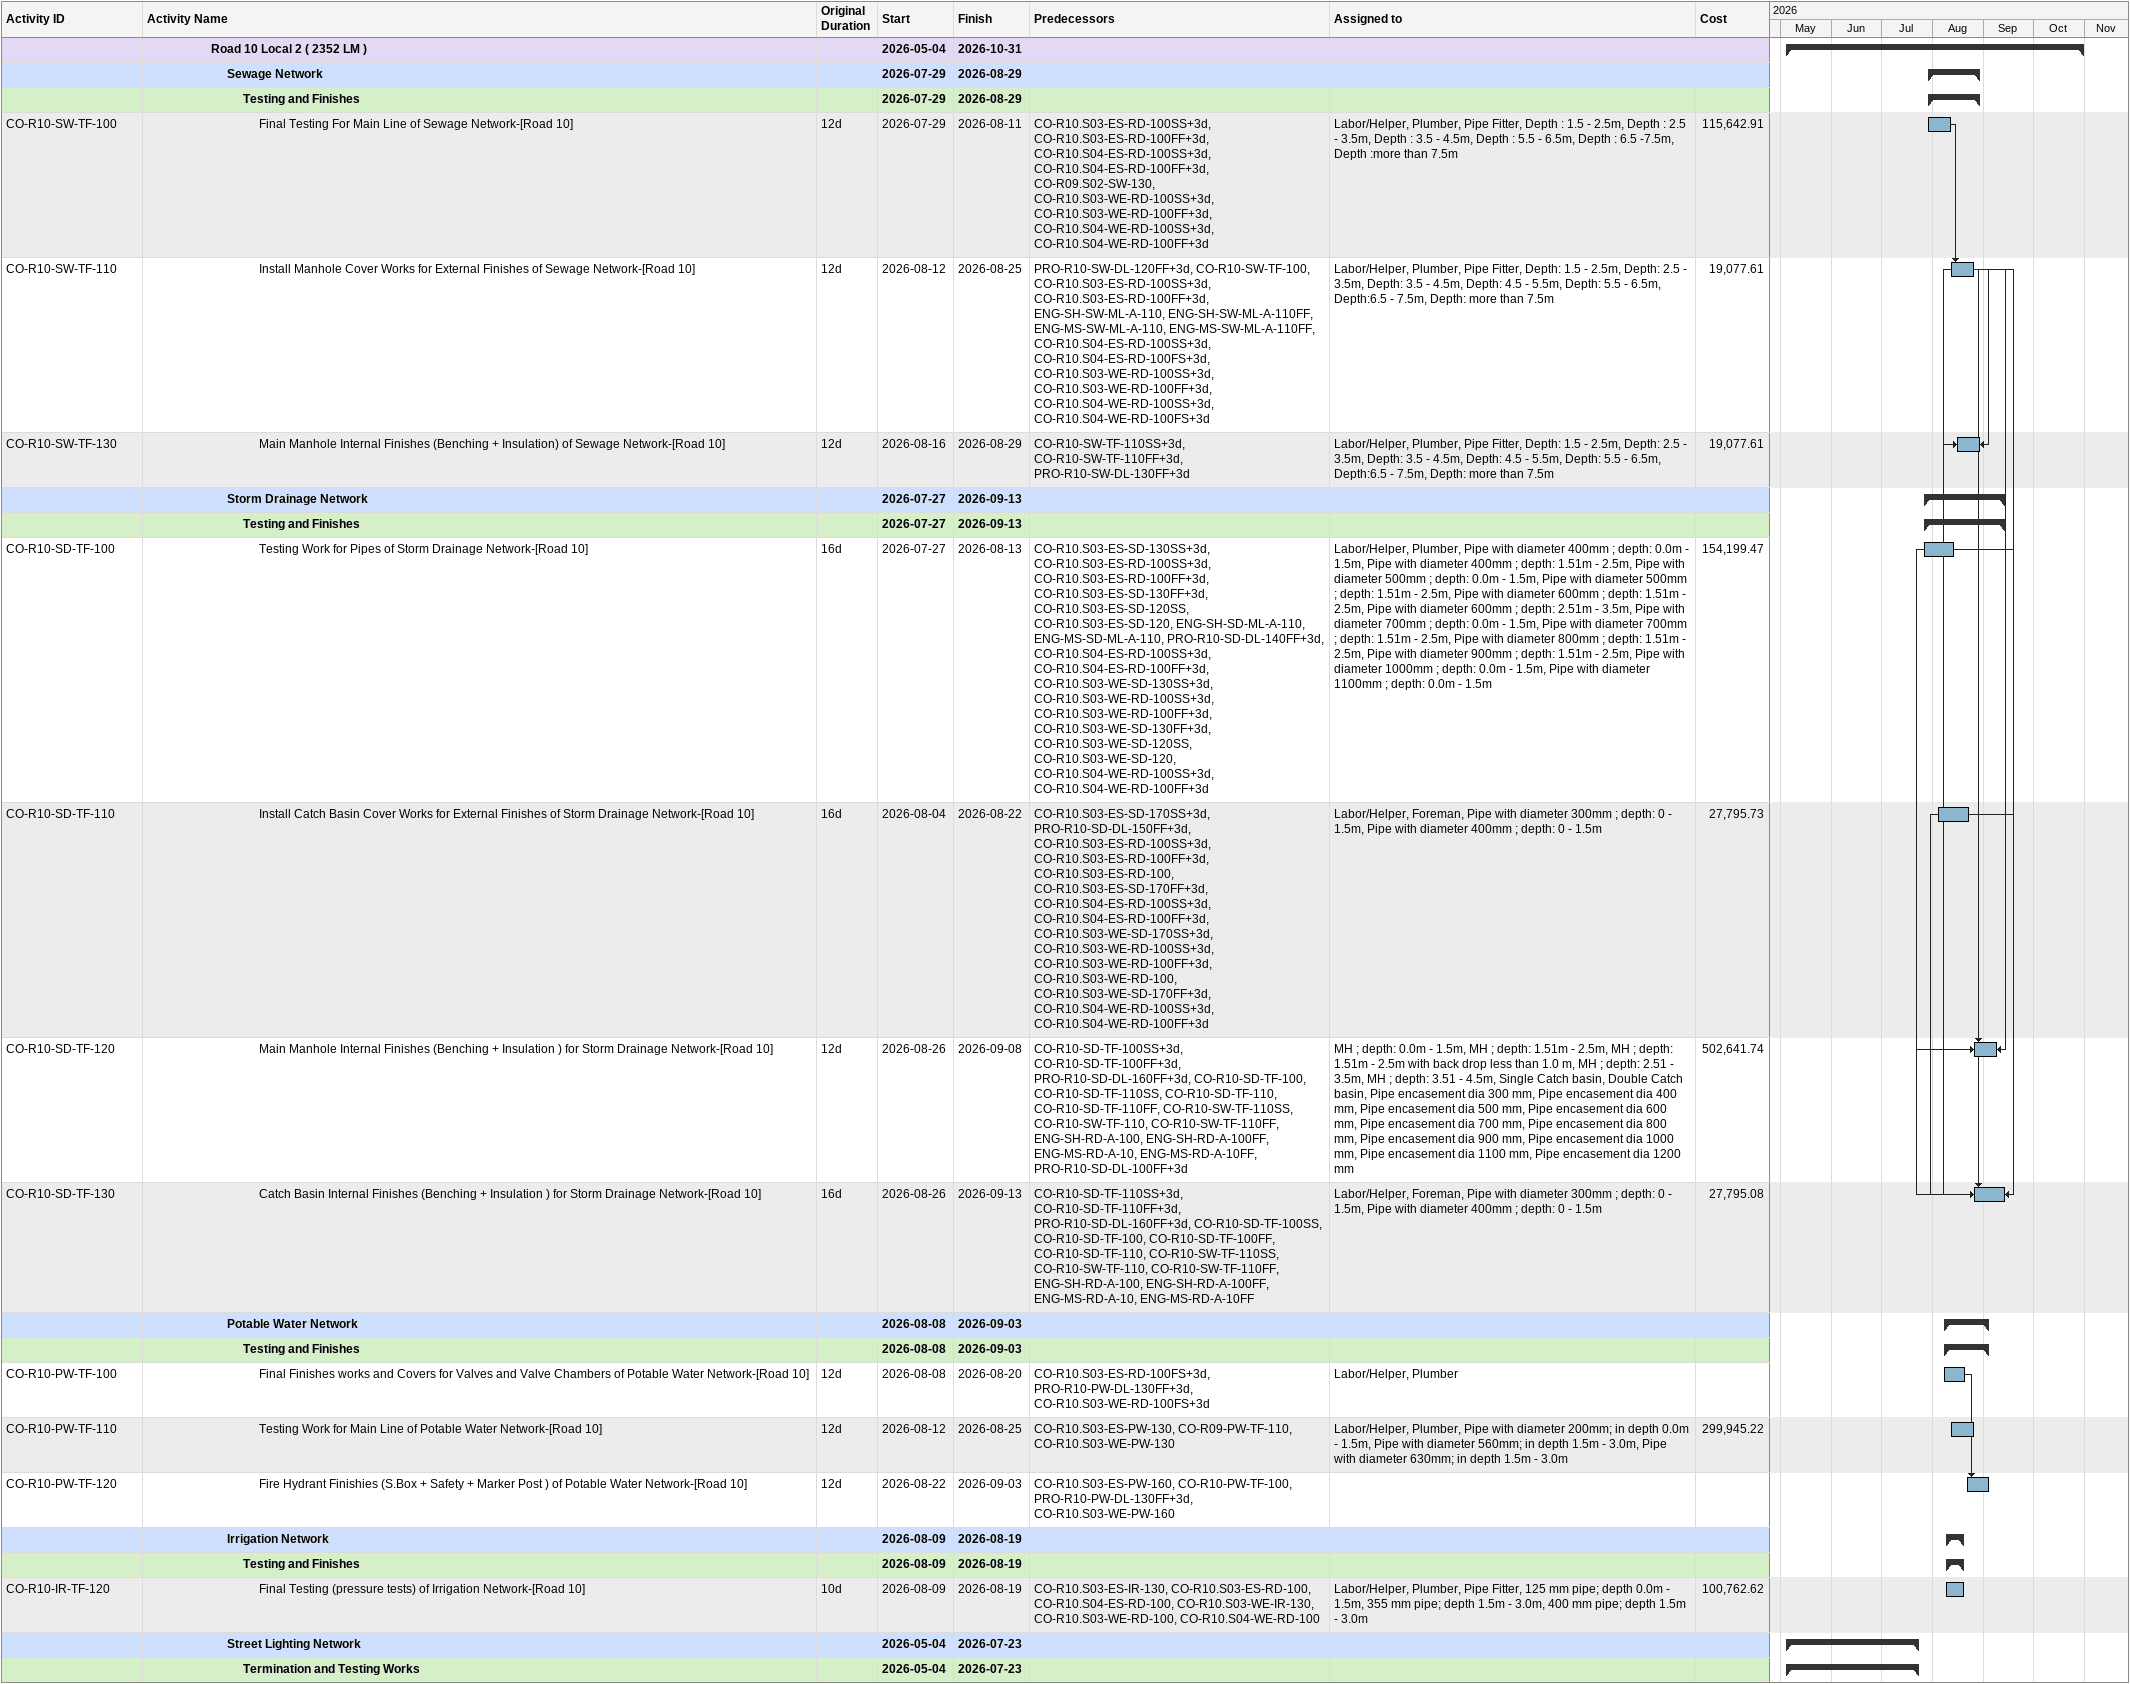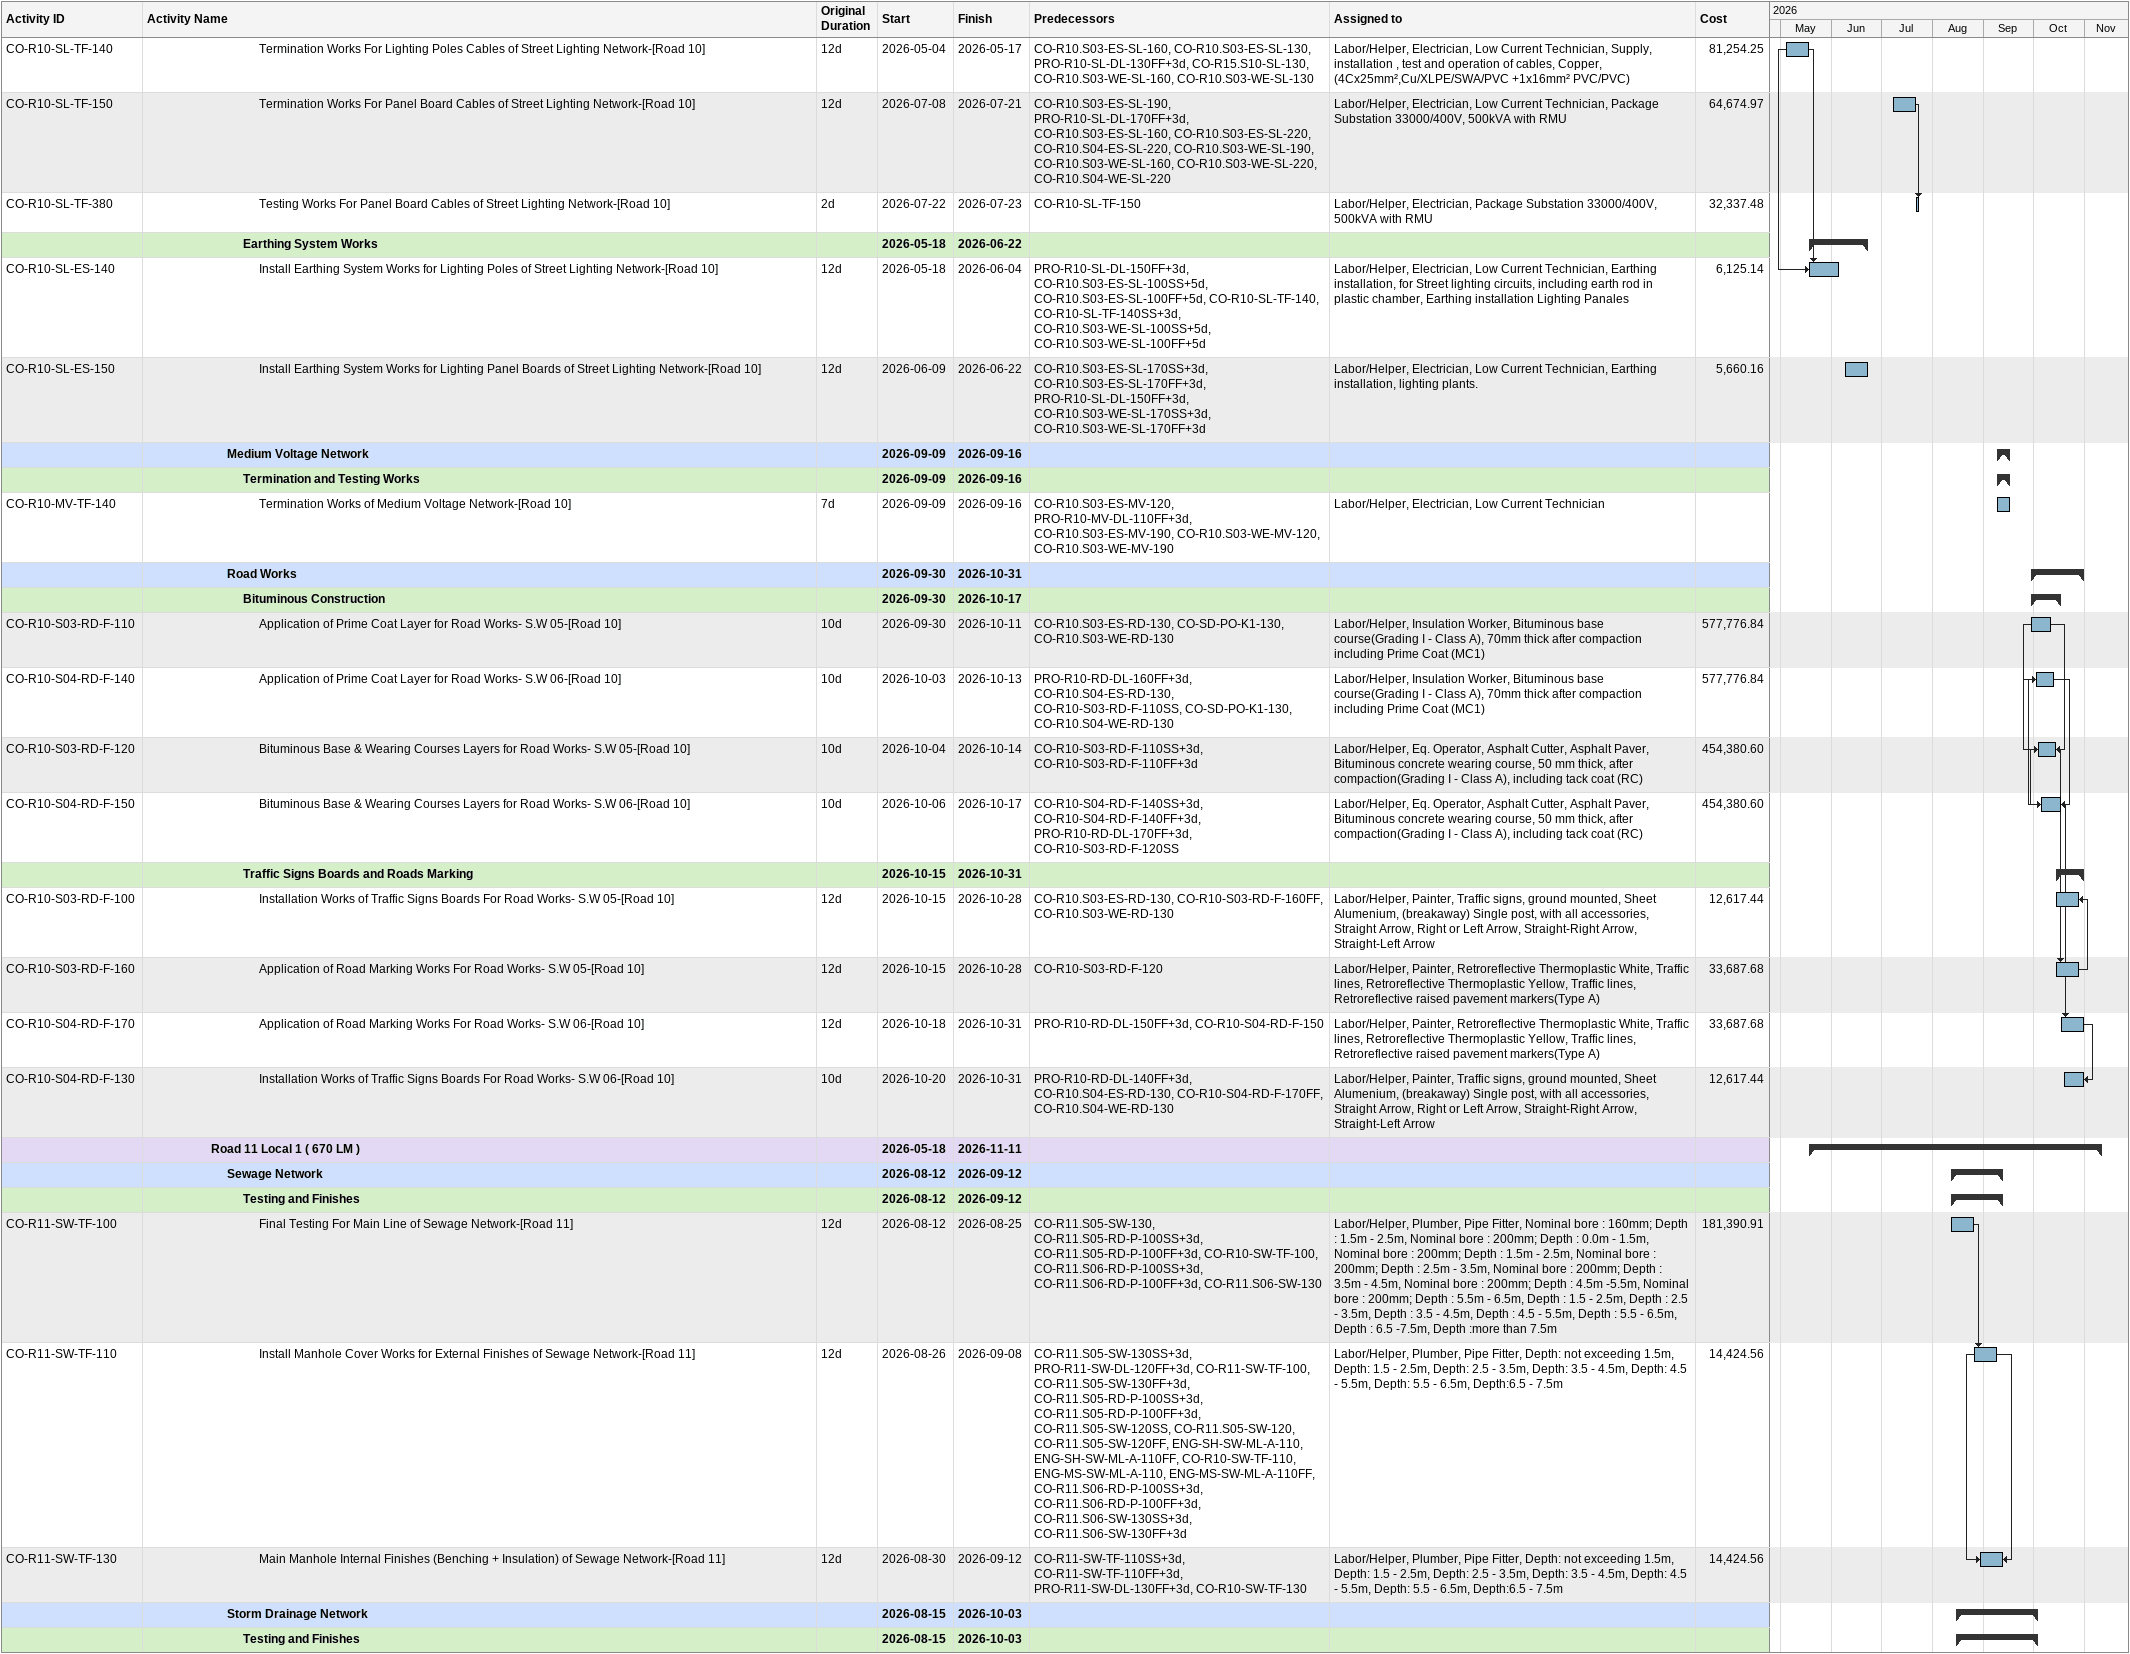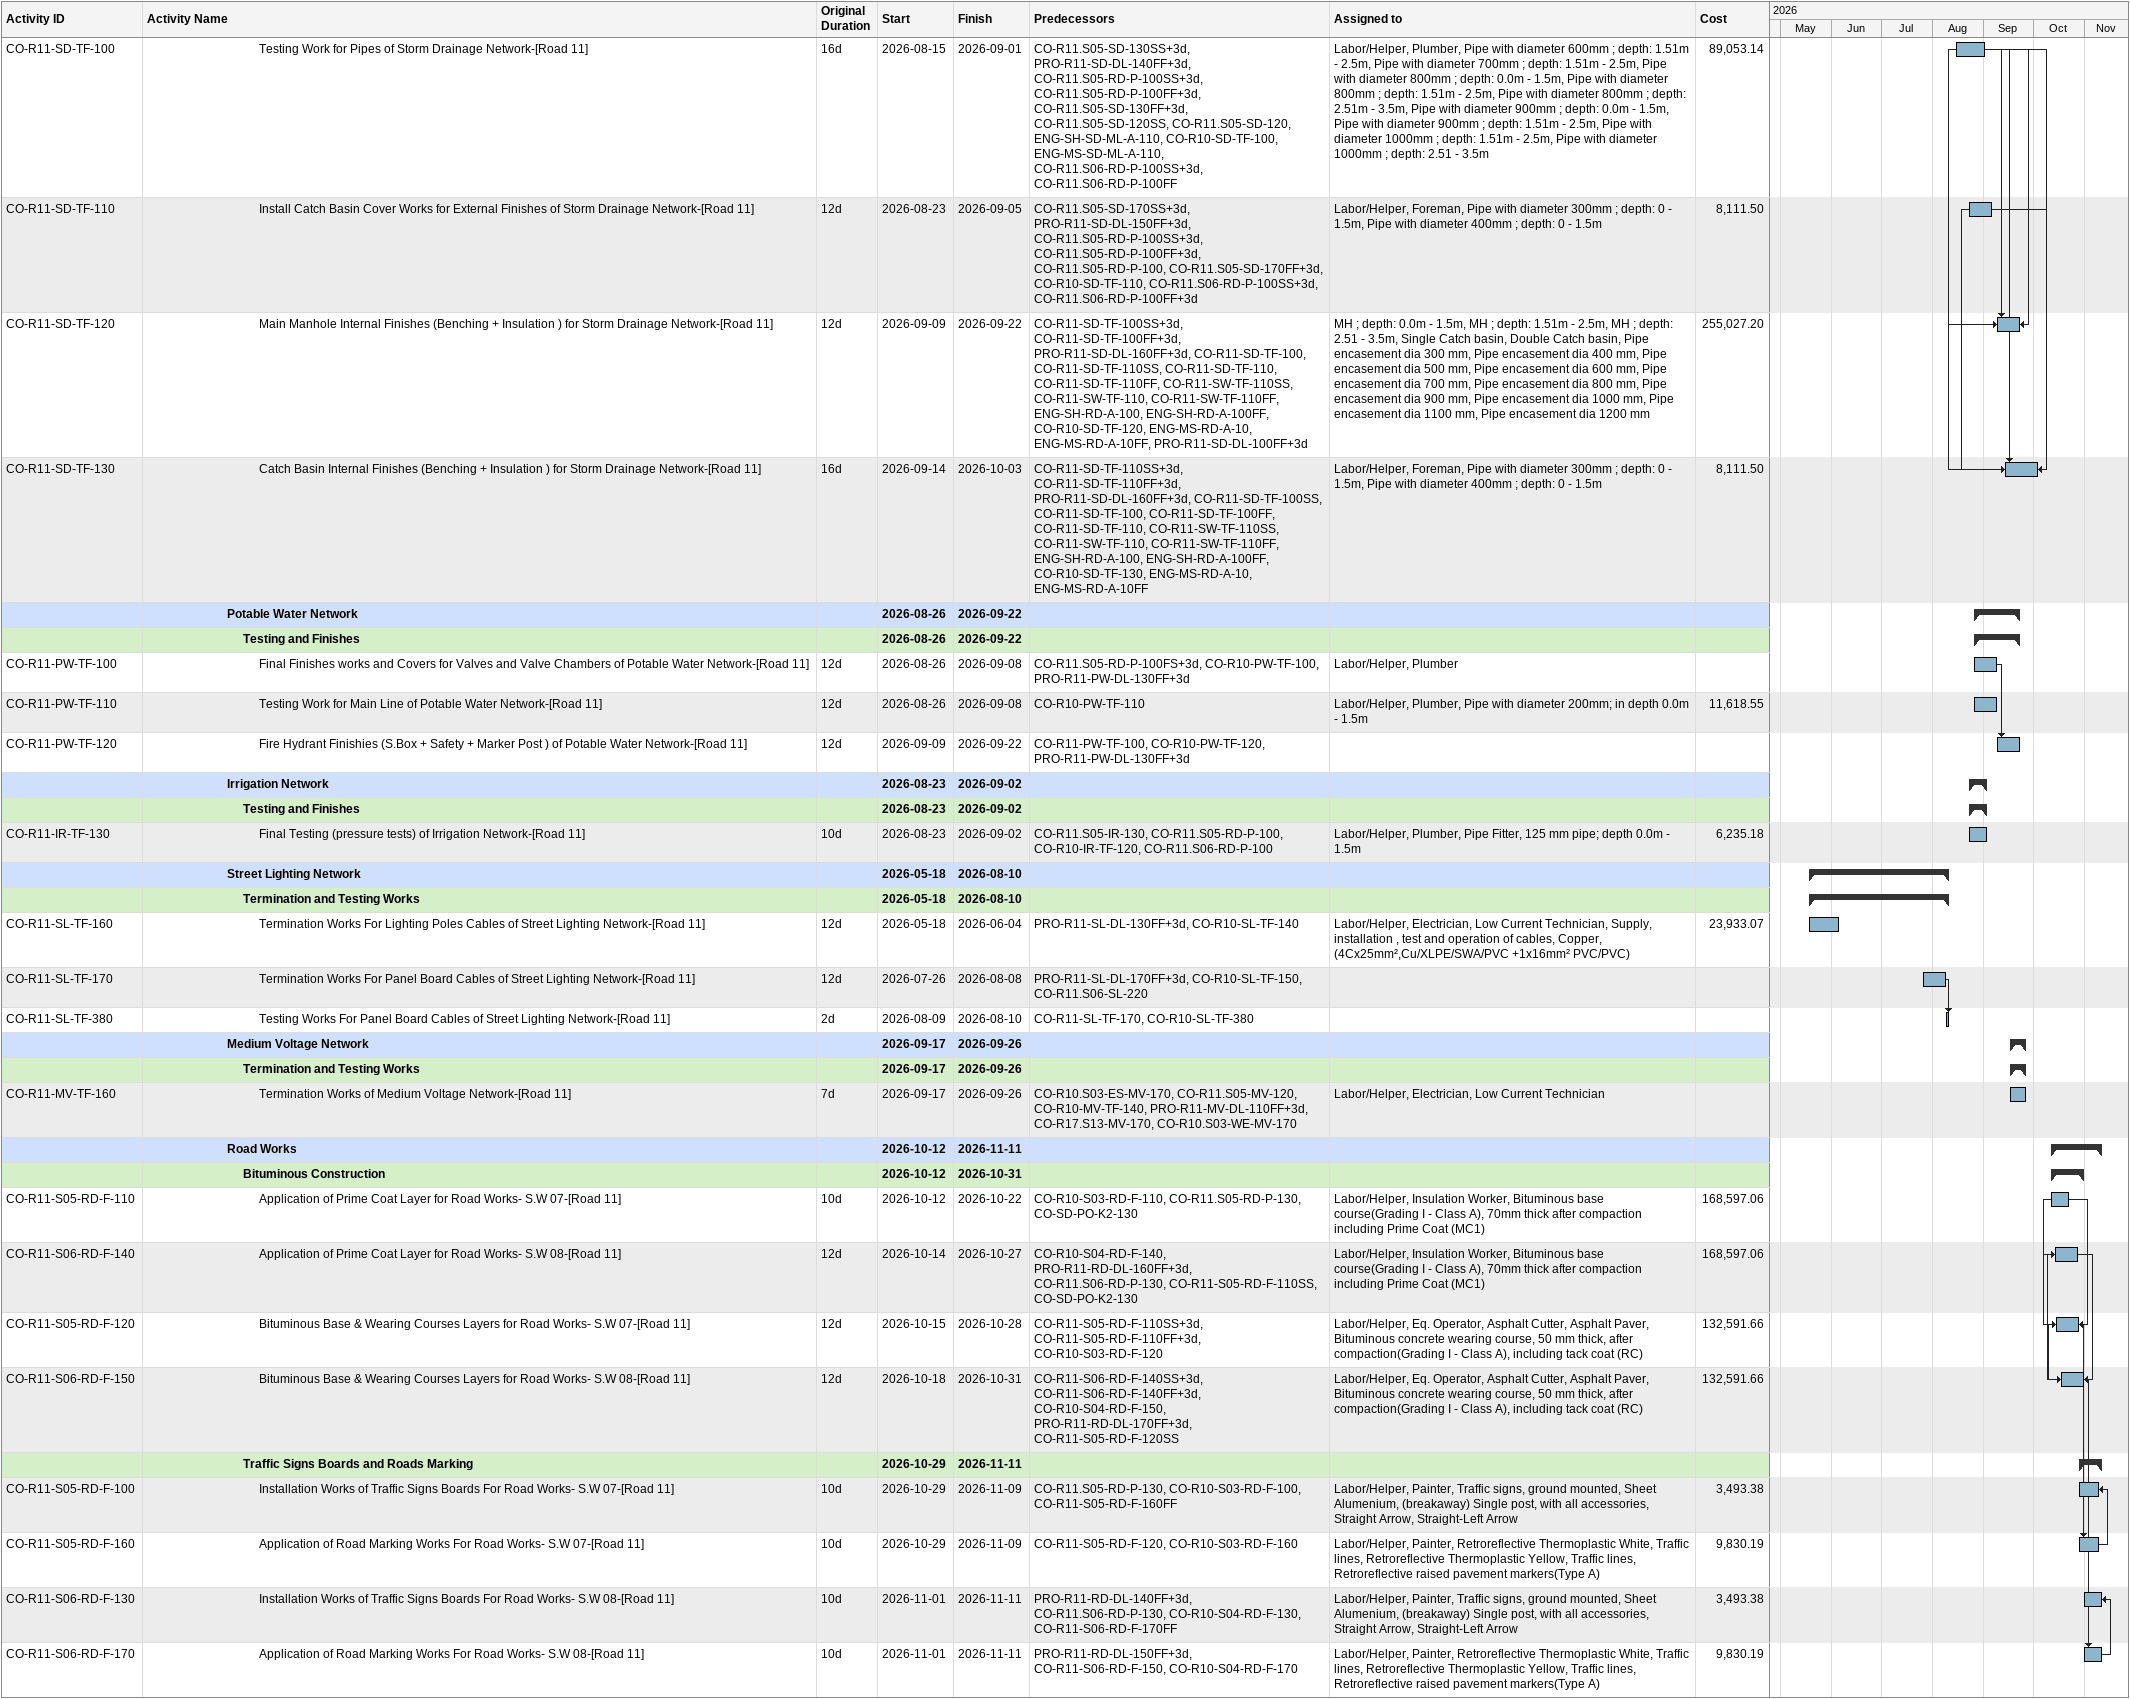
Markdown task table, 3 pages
| ID | Level | Task | Original duration | Start | Finish | Predecessors | Resources | Cost |
|---|---|---|---|---|---|---|---|---|
|  | 5 | **Road 10 Local 2 ( 2352 LM )** |  | 2026-05-04 | 2026-10-31 |  |  |  |
|  | 6 | **Sewage Network** |  | 2026-07-29 | 2026-08-29 |  |  |  |
|  | 7 | **Testing and Finishes** |  | 2026-07-29 | 2026-08-29 |  |  |  |
| CO-R10-SW-TF-100 | 8 | Final Testing For Main Line of Sewage Network-[Road 10] | 12d | 2026-07-29 | 2026-08-11 | CO-R10.S03-ES-RD-100SS+3d, CO-R10.S03-ES-RD-100FF+3d, CO-R10.S04-ES-RD-100SS+3d, CO-R10.S04-ES-RD-100FF+3d, CO-R09.S02-SW-130, CO-R10.S03-WE-RD-100SS+3d, CO-R10.S03-WE-RD-100FF+3d, CO-R10.S04-WE-RD-100SS+3d, CO-R10.S04-WE-RD-100FF+3d | Labor/Helper, Plumber, Pipe Fitter, Depth : 1.5 - 2.5m, Depth : 2.5 - 3.5m, Depth : 3.5 - 4.5m, Depth : 5.5 - 6.5m, Depth : 6.5 -7.5m, Depth :more than 7.5m | 115642.91 |
| CO-R10-SW-TF-110 | 8 | Install Manhole Cover Works for External Finishes of Sewage Network-[Road 10] | 12d | 2026-08-12 | 2026-08-25 | PRO-R10-SW-DL-120FF+3d, CO-R10-SW-TF-100, CO-R10.S03-ES-RD-100SS+3d, CO-R10.S03-ES-RD-100FF+3d, ENG-SH-SW-ML-A-110, ENG-SH-SW-ML-A-110FF, ENG-MS-SW-ML-A-110, ENG-MS-SW-ML-A-110FF, CO-R10.S04-ES-RD-100SS+3d, CO-R10.S04-ES-RD-100FS+3d, CO-R10.S03-WE-RD-100SS+3d, CO-R10.S03-WE-RD-100FF+3d, CO-R10.S04-WE-RD-100SS+3d, CO-R10.S04-WE-RD-100FS+3d | Labor/Helper, Plumber, Pipe Fitter, Depth: 1.5 - 2.5m, Depth: 2.5 - 3.5m, Depth: 3.5 - 4.5m, Depth: 4.5 - 5.5m, Depth: 5.5 - 6.5m, Depth:6.5 - 7.5m, Depth: more than 7.5m | 19077.61 |
| CO-R10-SW-TF-130 | 8 | Main Manhole Internal Finishes (Benching + Insulation) of Sewage Network-[Road 10] | 12d | 2026-08-16 | 2026-08-29 | CO-R10-SW-TF-110SS+3d, CO-R10-SW-TF-110FF+3d, PRO-R10-SW-DL-130FF+3d | Labor/Helper, Plumber, Pipe Fitter, Depth: 1.5 - 2.5m, Depth: 2.5 - 3.5m, Depth: 3.5 - 4.5m, Depth: 4.5 - 5.5m, Depth: 5.5 - 6.5m, Depth:6.5 - 7.5m, Depth: more than 7.5m | 19077.61 |
|  | 6 | **Storm Drainage Network** |  | 2026-07-27 | 2026-09-13 |  |  |  |
|  | 7 | **Testing and Finishes** |  | 2026-07-27 | 2026-09-13 |  |  |  |
| CO-R10-SD-TF-100 | 8 | Testing Work for Pipes of Storm Drainage Network-[Road 10] | 16d | 2026-07-27 | 2026-08-13 | CO-R10.S03-ES-SD-130SS+3d, CO-R10.S03-ES-RD-100SS+3d, CO-R10.S03-ES-RD-100FF+3d, CO-R10.S03-ES-SD-130FF+3d, CO-R10.S03-ES-SD-120SS, CO-R10.S03-ES-SD-120, ENG-SH-SD-ML-A-110, ENG-MS-SD-ML-A-110, PRO-R10-SD-DL-140FF+3d, CO-R10.S04-ES-RD-100SS+3d, CO-R10.S04-ES-RD-100FF+3d, CO-R10.S03-WE-SD-130SS+3d, CO-R10.S03-WE-RD-100SS+3d, CO-R10.S03-WE-RD-100FF+3d, CO-R10.S03-WE-SD-130FF+3d, CO-R10.S03-WE-SD-120SS, CO-R10.S03-WE-SD-120, CO-R10.S04-WE-RD-100SS+3d, CO-R10.S04-WE-RD-100FF+3d | Labor/Helper, Plumber, Pipe with diameter 400mm ; depth: 0.0m - 1.5m, Pipe with diameter 400mm ; depth: 1.51m - 2.5m, Pipe with diameter 500mm ; depth: 0.0m - 1.5m, Pipe with diameter 500mm ; depth: 1.51m - 2.5m, Pipe with diameter 600mm ; depth: 1.51m - 2.5m, Pipe with diameter 600mm ; depth: 2.51m - 3.5m, Pipe with diameter 700mm ; depth: 0.0m - 1.5m, Pipe with diameter 700mm ; depth: 1.51m - 2.5m, Pipe with diameter 800mm ; depth: 1.51m - 2.5m, Pipe with diameter 900mm ; depth: 1.51m - 2.5m, Pipe with diameter 1000mm ; depth: 0.0m - 1.5m, Pipe with diameter 1100mm ; depth: 0.0m - 1.5m | 154199.47 |
| CO-R10-SD-TF-110 | 8 | Install Catch Basin Cover Works for External Finishes of Storm Drainage Network-[Road 10] | 16d | 2026-08-04 | 2026-08-22 | CO-R10.S03-ES-SD-170SS+3d, PRO-R10-SD-DL-150FF+3d, CO-R10.S03-ES-RD-100SS+3d, CO-R10.S03-ES-RD-100FF+3d, CO-R10.S03-ES-RD-100, CO-R10.S03-ES-SD-170FF+3d, CO-R10.S04-ES-RD-100SS+3d, CO-R10.S04-ES-RD-100FF+3d, CO-R10.S03-WE-SD-170SS+3d, CO-R10.S03-WE-RD-100SS+3d, CO-R10.S03-WE-RD-100FF+3d, CO-R10.S03-WE-RD-100, CO-R10.S03-WE-SD-170FF+3d, CO-R10.S04-WE-RD-100SS+3d, CO-R10.S04-WE-RD-100FF+3d | Labor/Helper, Foreman, Pipe with diameter 300mm ; depth: 0 - 1.5m, Pipe with diameter 400mm ; depth: 0 - 1.5m | 27795.73 |
| CO-R10-SD-TF-120 | 8 | Main Manhole Internal Finishes (Benching + Insulation ) for Storm Drainage Network-[Road 10] | 12d | 2026-08-26 | 2026-09-08 | CO-R10-SD-TF-100SS+3d, CO-R10-SD-TF-100FF+3d, PRO-R10-SD-DL-160FF+3d, CO-R10-SD-TF-100, CO-R10-SD-TF-110SS, CO-R10-SD-TF-110, CO-R10-SD-TF-110FF, CO-R10-SW-TF-110SS, CO-R10-SW-TF-110, CO-R10-SW-TF-110FF, ENG-SH-RD-A-100, ENG-SH-RD-A-100FF, ENG-MS-RD-A-10, ENG-MS-RD-A-10FF, PRO-R10-SD-DL-100FF+3d | MH ; depth: 0.0m - 1.5m, MH ; depth: 1.51m - 2.5m, MH ; depth: 1.51m - 2.5m with back drop less than 1.0 m, MH ; depth: 2.51 - 3.5m, MH ; depth: 3.51 - 4.5m, Single Catch basin, Double Catch basin, Pipe encasement dia 300 mm, Pipe encasement dia 400 mm, Pipe encasement dia 500 mm, Pipe encasement dia 600 mm, Pipe encasement dia 700 mm, Pipe encasement dia 800 mm, Pipe encasement dia 900 mm, Pipe encasement dia 1000 mm, Pipe encasement dia 1100 mm, Pipe encasement dia 1200 mm | 502641.74 |
| CO-R10-SD-TF-130 | 8 | Catch Basin Internal Finishes (Benching + Insulation ) for Storm Drainage Network-[Road 10] | 16d | 2026-08-26 | 2026-09-13 | CO-R10-SD-TF-110SS+3d, CO-R10-SD-TF-110FF+3d, PRO-R10-SD-DL-160FF+3d, CO-R10-SD-TF-100SS, CO-R10-SD-TF-100, CO-R10-SD-TF-100FF, CO-R10-SD-TF-110, CO-R10-SW-TF-110SS, CO-R10-SW-TF-110, CO-R10-SW-TF-110FF, ENG-SH-RD-A-100, ENG-SH-RD-A-100FF, ENG-MS-RD-A-10, ENG-MS-RD-A-10FF | Labor/Helper, Foreman, Pipe with diameter 300mm ; depth: 0 - 1.5m, Pipe with diameter 400mm ; depth: 0 - 1.5m | 27795.08 |
|  | 6 | **Potable Water Network** |  | 2026-08-08 | 2026-09-03 |  |  |  |
|  | 7 | **Testing and Finishes** |  | 2026-08-08 | 2026-09-03 |  |  |  |
| CO-R10-PW-TF-100 | 8 | Final Finishes works and Covers for Valves and Valve Chambers of Potable Water Network-[Road 10] | 12d | 2026-08-08 | 2026-08-20 | CO-R10.S03-ES-RD-100FS+3d, PRO-R10-PW-DL-130FF+3d, CO-R10.S03-WE-RD-100FS+3d | Labor/Helper, Plumber |  |
| CO-R10-PW-TF-110 | 8 | Testing Work for Main Line of Potable Water Network-[Road 10] | 12d | 2026-08-12 | 2026-08-25 | CO-R10.S03-ES-PW-130, CO-R09-PW-TF-110, CO-R10.S03-WE-PW-130 | Labor/Helper, Plumber, Pipe with diameter 200mm; in depth 0.0m - 1.5m, Pipe with diameter 560mm; in depth 1.5m - 3.0m, Pipe with diameter 630mm; in depth 1.5m - 3.0m | 299945.22 |
| CO-R10-PW-TF-120 | 8 | Fire Hydrant Finishies (S.Box + Safety + Marker Post ) of Potable Water Network-[Road 10] | 12d | 2026-08-22 | 2026-09-03 | CO-R10.S03-ES-PW-160, CO-R10-PW-TF-100, PRO-R10-PW-DL-130FF+3d, CO-R10.S03-WE-PW-160 |  |  |
|  | 6 | **Irrigation Network** |  | 2026-08-09 | 2026-08-19 |  |  |  |
|  | 7 | **Testing and Finishes** |  | 2026-08-09 | 2026-08-19 |  |  |  |
| CO-R10-IR-TF-120 | 8 | Final Testing (pressure tests) of Irrigation Network-[Road 10] | 10d | 2026-08-09 | 2026-08-19 | CO-R10.S03-ES-IR-130, CO-R10.S03-ES-RD-100, CO-R10.S04-ES-RD-100, CO-R10.S03-WE-IR-130, CO-R10.S03-WE-RD-100, CO-R10.S04-WE-RD-100 | Labor/Helper, Plumber, Pipe Fitter, 125 mm pipe; depth 0.0m - 1.5m, 355 mm pipe; depth 1.5m - 3.0m, 400 mm pipe; depth 1.5m - 3.0m | 100762.62 |
|  | 6 | **Street Lighting Network** |  | 2026-05-04 | 2026-07-23 |  |  |  |
|  | 7 | **Termination and Testing Works** |  | 2026-05-04 | 2026-07-23 |  |  |  |
| CO-R10-SL-TF-140 | 8 | Termination Works For Lighting Poles Cables of Street Lighting Network-[Road 10] | 12d | 2026-05-04 | 2026-05-17 | CO-R10.S03-ES-SL-160, CO-R10.S03-ES-SL-130, PRO-R10-SL-DL-130FF+3d, CO-R15.S10-SL-130, CO-R10.S03-WE-SL-160, CO-R10.S03-WE-SL-130 | Labor/Helper, Electrician, Low Current Technician, Supply, installation , test and operation of cables, Copper, (4Cx25mm²,Cu/XLPE/SWA/PVC +1x16mm² PVC/PVC) | 81254.25 |
| CO-R10-SL-TF-150 | 8 | Termination Works For Panel Board Cables of Street Lighting Network-[Road 10] | 12d | 2026-07-08 | 2026-07-21 | CO-R10.S03-ES-SL-190, PRO-R10-SL-DL-170FF+3d, CO-R10.S03-ES-SL-160, CO-R10.S03-ES-SL-220, CO-R10.S04-ES-SL-220, CO-R10.S03-WE-SL-190, CO-R10.S03-WE-SL-160, CO-R10.S03-WE-SL-220, CO-R10.S04-WE-SL-220 | Labor/Helper, Electrician, Low Current Technician, Package Substation 33000/400V, 500kVA with RMU | 64674.97 |
| CO-R10-SL-TF-380 | 8 | Testing Works For Panel Board Cables of Street Lighting Network-[Road 10] | 2d | 2026-07-22 | 2026-07-23 | CO-R10-SL-TF-150 | Labor/Helper, Electrician, Package Substation 33000/400V, 500kVA with RMU | 32337.48 |
|  | 7 | **Earthing System Works** |  | 2026-05-18 | 2026-06-22 |  |  |  |
| CO-R10-SL-ES-140 | 8 | Install Earthing System Works for Lighting Poles of Street Lighting Network-[Road 10] | 12d | 2026-05-18 | 2026-06-04 | PRO-R10-SL-DL-150FF+3d, CO-R10.S03-ES-SL-100SS+5d, CO-R10.S03-ES-SL-100FF+5d, CO-R10-SL-TF-140, CO-R10-SL-TF-140SS+3d, CO-R10.S03-WE-SL-100SS+5d, CO-R10.S03-WE-SL-100FF+5d | Labor/Helper, Electrician, Low Current Technician, Earthing installation, for Street lighting circuits, including earth rod in plastic chamber, Earthing installation Lighting Panales | 6125.14 |
| CO-R10-SL-ES-150 | 8 | Install Earthing System Works for Lighting Panel Boards of Street Lighting Network-[Road 10] | 12d | 2026-06-09 | 2026-06-22 | CO-R10.S03-ES-SL-170SS+3d, CO-R10.S03-ES-SL-170FF+3d, PRO-R10-SL-DL-150FF+3d, CO-R10.S03-WE-SL-170SS+3d, CO-R10.S03-WE-SL-170FF+3d | Labor/Helper, Electrician, Low Current Technician, Earthing installation, lighting plants. | 5660.16 |
|  | 6 | **Medium Voltage Network** |  | 2026-09-09 | 2026-09-16 |  |  |  |
|  | 7 | **Termination and Testing Works** |  | 2026-09-09 | 2026-09-16 |  |  |  |
| CO-R10-MV-TF-140 | 8 | Termination Works of Medium Voltage Network-[Road 10] | 7d | 2026-09-09 | 2026-09-16 | CO-R10.S03-ES-MV-120, PRO-R10-MV-DL-110FF+3d, CO-R10.S03-ES-MV-190, CO-R10.S03-WE-MV-120, CO-R10.S03-WE-MV-190 | Labor/Helper, Electrician, Low Current Technician |  |
|  | 6 | **Road Works** |  | 2026-09-30 | 2026-10-31 |  |  |  |
|  | 7 | **Bituminous Construction** |  | 2026-09-30 | 2026-10-17 |  |  |  |
| CO-R10-S03-RD-F-110 | 8 | Application of Prime Coat Layer for Road Works- S.W 05-[Road 10] | 10d | 2026-09-30 | 2026-10-11 | CO-R10.S03-ES-RD-130, CO-SD-PO-K1-130, CO-R10.S03-WE-RD-130 | Labor/Helper, Insulation Worker, Bituminous base course(Grading I - Class A), 70mm thick after compaction including Prime Coat (MC1) | 577776.84 |
| CO-R10-S04-RD-F-140 | 8 | Application of Prime Coat Layer for Road Works- S.W 06-[Road 10] | 10d | 2026-10-03 | 2026-10-13 | PRO-R10-RD-DL-160FF+3d, CO-R10.S04-ES-RD-130, CO-R10-S03-RD-F-110SS, CO-SD-PO-K1-130, CO-R10.S04-WE-RD-130 | Labor/Helper, Insulation Worker, Bituminous base course(Grading I - Class A), 70mm thick after compaction including Prime Coat (MC1) | 577776.84 |
| CO-R10-S03-RD-F-120 | 8 | Bituminous Base & Wearing Courses Layers for Road Works- S.W 05-[Road 10] | 10d | 2026-10-04 | 2026-10-14 | CO-R10-S03-RD-F-110SS+3d, CO-R10-S03-RD-F-110FF+3d | Labor/Helper, Eq. Operator, Asphalt Cutter, Asphalt Paver, Bituminous concrete wearing course, 50 mm thick, after compaction(Grading I - Class A), including tack coat (RC) | 454380.60 |
| CO-R10-S04-RD-F-150 | 8 | Bituminous Base & Wearing Courses Layers for Road Works- S.W 06-[Road 10] | 10d | 2026-10-06 | 2026-10-17 | CO-R10-S04-RD-F-140SS+3d, CO-R10-S04-RD-F-140FF+3d, PRO-R10-RD-DL-170FF+3d, CO-R10-S03-RD-F-120SS | Labor/Helper, Eq. Operator, Asphalt Cutter, Asphalt Paver, Bituminous concrete wearing course, 50 mm thick, after compaction(Grading I - Class A), including tack coat (RC) | 454380.60 |
|  | 7 | **Traffic Signs Boards and Roads Marking** |  | 2026-10-15 | 2026-10-31 |  |  |  |
| CO-R10-S03-RD-F-100 | 8 | Installation Works of Traffic Signs Boards For Road Works- S.W 05-[Road 10] | 12d | 2026-10-15 | 2026-10-28 | CO-R10.S03-ES-RD-130, CO-R10-S03-RD-F-160FF, CO-R10.S03-WE-RD-130 | Labor/Helper, Painter, Traffic signs, ground mounted, Sheet Alumenium, (breakaway) Single post, with all accessories, Straight Arrow, Right or Left Arrow, Straight-Right Arrow, Straight-Left Arrow | 12617.44 |
| CO-R10-S03-RD-F-160 | 8 | Application of Road Marking Works For Road Works- S.W 05-[Road 10] | 12d | 2026-10-15 | 2026-10-28 | CO-R10-S03-RD-F-120 | Labor/Helper, Painter, Retroreflective Thermoplastic White, Traffic lines, Retroreflective Thermoplastic Yellow, Traffic lines, Retroreflective raised pavement markers(Type A) | 33687.68 |
| CO-R10-S04-RD-F-170 | 8 | Application of Road Marking Works For Road Works- S.W 06-[Road 10] | 12d | 2026-10-18 | 2026-10-31 | PRO-R10-RD-DL-150FF+3d, CO-R10-S04-RD-F-150 | Labor/Helper, Painter, Retroreflective Thermoplastic White, Traffic lines, Retroreflective Thermoplastic Yellow, Traffic lines, Retroreflective raised pavement markers(Type A) | 33687.68 |
| CO-R10-S04-RD-F-130 | 8 | Installation Works of Traffic Signs Boards For Road Works- S.W 06-[Road 10] | 10d | 2026-10-20 | 2026-10-31 | PRO-R10-RD-DL-140FF+3d, CO-R10.S04-ES-RD-130, CO-R10-S04-RD-F-170FF, CO-R10.S04-WE-RD-130 | Labor/Helper, Painter, Traffic signs, ground mounted, Sheet Alumenium, (breakaway) Single post, with all accessories, Straight Arrow, Right or Left Arrow, Straight-Right Arrow, Straight-Left Arrow | 12617.44 |
|  | 5 | **Road 11 Local 1 ( 670 LM )** |  | 2026-05-18 | 2026-11-11 |  |  |  |
|  | 6 | **Sewage Network** |  | 2026-08-12 | 2026-09-12 |  |  |  |
|  | 7 | **Testing and Finishes** |  | 2026-08-12 | 2026-09-12 |  |  |  |
| CO-R11-SW-TF-100 | 8 | Final Testing For Main Line of Sewage Network-[Road 11] | 12d | 2026-08-12 | 2026-08-25 | CO-R11.S05-SW-130, CO-R11.S05-RD-P-100SS+3d, CO-R11.S05-RD-P-100FF+3d, CO-R10-SW-TF-100, CO-R11.S06-RD-P-100SS+3d, CO-R11.S06-RD-P-100FF+3d, CO-R11.S06-SW-130 | Labor/Helper, Plumber, Pipe Fitter, Nominal bore : 160mm; Depth : 1.5m - 2.5m, Nominal bore : 200mm; Depth : 0.0m - 1.5m, Nominal bore : 200mm; Depth : 1.5m - 2.5m, Nominal bore : 200mm; Depth : 2.5m - 3.5m, Nominal bore : 200mm; Depth : 3.5m - 4.5m, Nominal bore : 200mm; Depth : 4.5m -5.5m, Nominal bore : 200mm; Depth : 5.5m - 6.5m, Depth : 1.5 - 2.5m, Depth : 2.5 - 3.5m, Depth : 3.5 - 4.5m, Depth : 4.5 - 5.5m, Depth : 5.5 - 6.5m, Depth : 6.5 -7.5m, Depth :more than 7.5m | 181390.91 |
| CO-R11-SW-TF-110 | 8 | Install Manhole Cover Works for External Finishes of Sewage Network-[Road 11] | 12d | 2026-08-26 | 2026-09-08 | CO-R11.S05-SW-130SS+3d, PRO-R11-SW-DL-120FF+3d, CO-R11-SW-TF-100, CO-R11.S05-SW-130FF+3d, CO-R11.S05-RD-P-100SS+3d, CO-R11.S05-RD-P-100FF+3d, CO-R11.S05-SW-120SS, CO-R11.S05-SW-120, CO-R11.S05-SW-120FF, ENG-SH-SW-ML-A-110, ENG-SH-SW-ML-A-110FF, CO-R10-SW-TF-110, ENG-MS-SW-ML-A-110, ENG-MS-SW-ML-A-110FF, CO-R11.S06-RD-P-100SS+3d, CO-R11.S06-RD-P-100FF+3d, CO-R11.S06-SW-130SS+3d, CO-R11.S06-SW-130FF+3d | Labor/Helper, Plumber, Pipe Fitter, Depth: not exceeding 1.5m, Depth: 1.5 - 2.5m, Depth: 2.5 - 3.5m, Depth: 3.5 - 4.5m, Depth: 4.5 - 5.5m, Depth: 5.5 - 6.5m, Depth:6.5 - 7.5m | 14424.56 |
| CO-R11-SW-TF-130 | 8 | Main Manhole Internal Finishes (Benching + Insulation) of Sewage Network-[Road 11] | 12d | 2026-08-30 | 2026-09-12 | CO-R11-SW-TF-110SS+3d, CO-R11-SW-TF-110FF+3d, PRO-R11-SW-DL-130FF+3d, CO-R10-SW-TF-130 | Labor/Helper, Plumber, Pipe Fitter, Depth: not exceeding 1.5m, Depth: 1.5 - 2.5m, Depth: 2.5 - 3.5m, Depth: 3.5 - 4.5m, Depth: 4.5 - 5.5m, Depth: 5.5 - 6.5m, Depth:6.5 - 7.5m | 14424.56 |
|  | 6 | **Storm Drainage Network** |  | 2026-08-15 | 2026-10-03 |  |  |  |
|  | 7 | **Testing and Finishes** |  | 2026-08-15 | 2026-10-03 |  |  |  |
| CO-R11-SD-TF-100 | 8 | Testing Work for Pipes of Storm Drainage Network-[Road 11] | 16d | 2026-08-15 | 2026-09-01 | CO-R11.S05-SD-130SS+3d, PRO-R11-SD-DL-140FF+3d, CO-R11.S05-RD-P-100SS+3d, CO-R11.S05-RD-P-100FF+3d, CO-R11.S05-SD-130FF+3d, CO-R11.S05-SD-120SS, CO-R11.S05-SD-120, ENG-SH-SD-ML-A-110, CO-R10-SD-TF-100, ENG-MS-SD-ML-A-110, CO-R11.S06-RD-P-100SS+3d, CO-R11.S06-RD-P-100FF | Labor/Helper, Plumber, Pipe with diameter 600mm ; depth: 1.51m - 2.5m, Pipe with diameter 700mm ; depth: 1.51m - 2.5m, Pipe with diameter 800mm ; depth: 0.0m - 1.5m, Pipe with diameter 800mm ; depth: 1.51m - 2.5m, Pipe with diameter 800mm ; depth: 2.51m - 3.5m, Pipe with diameter 900mm ; depth: 0.0m - 1.5m, Pipe with diameter 900mm ; depth: 1.51m - 2.5m, Pipe with diameter 1000mm ; depth: 1.51m - 2.5m, Pipe with diameter 1000mm ; depth: 2.51 - 3.5m | 89053.14 |
| CO-R11-SD-TF-110 | 8 | Install Catch Basin Cover Works for External Finishes of Storm Drainage Network-[Road 11] | 12d | 2026-08-23 | 2026-09-05 | CO-R11.S05-SD-170SS+3d, PRO-R11-SD-DL-150FF+3d, CO-R11.S05-RD-P-100SS+3d, CO-R11.S05-RD-P-100FF+3d, CO-R11.S05-RD-P-100, CO-R11.S05-SD-170FF+3d, CO-R10-SD-TF-110, CO-R11.S06-RD-P-100SS+3d, CO-R11.S06-RD-P-100FF+3d | Labor/Helper, Foreman, Pipe with diameter 300mm ; depth: 0 - 1.5m, Pipe with diameter 400mm ; depth: 0 - 1.5m | 8111.50 |
| CO-R11-SD-TF-120 | 8 | Main Manhole Internal Finishes (Benching + Insulation ) for Storm Drainage Network-[Road 11] | 12d | 2026-09-09 | 2026-09-22 | CO-R11-SD-TF-100SS+3d, CO-R11-SD-TF-100FF+3d, PRO-R11-SD-DL-160FF+3d, CO-R11-SD-TF-100, CO-R11-SD-TF-110SS, CO-R11-SD-TF-110, CO-R11-SD-TF-110FF, CO-R11-SW-TF-110SS, CO-R11-SW-TF-110, CO-R11-SW-TF-110FF, ENG-SH-RD-A-100, ENG-SH-RD-A-100FF, CO-R10-SD-TF-120, ENG-MS-RD-A-10, ENG-MS-RD-A-10FF, PRO-R11-SD-DL-100FF+3d | MH ; depth: 0.0m - 1.5m, MH ; depth: 1.51m - 2.5m, MH ; depth: 2.51 - 3.5m, Single Catch basin, Double Catch basin, Pipe encasement dia 300 mm, Pipe encasement dia 400 mm, Pipe encasement dia 500 mm, Pipe encasement dia 600 mm, Pipe encasement dia 700 mm, Pipe encasement dia 800 mm, Pipe encasement dia 900 mm, Pipe encasement dia 1000 mm, Pipe encasement dia 1100 mm, Pipe encasement dia 1200 mm | 255027.20 |
| CO-R11-SD-TF-130 | 8 | Catch Basin Internal Finishes (Benching + Insulation ) for Storm Drainage Network-[Road 11] | 16d | 2026-09-14 | 2026-10-03 | CO-R11-SD-TF-110SS+3d, CO-R11-SD-TF-110FF+3d, PRO-R11-SD-DL-160FF+3d, CO-R11-SD-TF-100SS, CO-R11-SD-TF-100, CO-R11-SD-TF-100FF, CO-R11-SD-TF-110, CO-R11-SW-TF-110SS, CO-R11-SW-TF-110, CO-R11-SW-TF-110FF, ENG-SH-RD-A-100, ENG-SH-RD-A-100FF, CO-R10-SD-TF-130, ENG-MS-RD-A-10, ENG-MS-RD-A-10FF | Labor/Helper, Foreman, Pipe with diameter 300mm ; depth: 0 - 1.5m, Pipe with diameter 400mm ; depth: 0 - 1.5m | 8111.50 |
|  | 6 | **Potable Water Network** |  | 2026-08-26 | 2026-09-22 |  |  |  |
|  | 7 | **Testing and Finishes** |  | 2026-08-26 | 2026-09-22 |  |  |  |
| CO-R11-PW-TF-100 | 8 | Final Finishes works and Covers for Valves and Valve Chambers of Potable Water Network-[Road 11] | 12d | 2026-08-26 | 2026-09-08 | CO-R11.S05-RD-P-100FS+3d, CO-R10-PW-TF-100, PRO-R11-PW-DL-130FF+3d | Labor/Helper, Plumber |  |
| CO-R11-PW-TF-110 | 8 | Testing Work for Main Line of Potable Water Network-[Road 11] | 12d | 2026-08-26 | 2026-09-08 | CO-R10-PW-TF-110 | Labor/Helper, Plumber, Pipe with diameter 200mm; in depth 0.0m - 1.5m | 11618.55 |
| CO-R11-PW-TF-120 | 8 | Fire Hydrant Finishies (S.Box + Safety + Marker Post ) of Potable Water Network-[Road 11] | 12d | 2026-09-09 | 2026-09-22 | CO-R11-PW-TF-100, CO-R10-PW-TF-120, PRO-R11-PW-DL-130FF+3d |  |  |
|  | 6 | **Irrigation Network** |  | 2026-08-23 | 2026-09-02 |  |  |  |
|  | 7 | **Testing and Finishes** |  | 2026-08-23 | 2026-09-02 |  |  |  |
| CO-R11-IR-TF-130 | 8 | Final Testing (pressure tests) of Irrigation Network-[Road 11] | 10d | 2026-08-23 | 2026-09-02 | CO-R11.S05-IR-130, CO-R11.S05-RD-P-100, CO-R10-IR-TF-120, CO-R11.S06-RD-P-100 | Labor/Helper, Plumber, Pipe Fitter, 125 mm pipe; depth 0.0m - 1.5m | 6235.18 |
|  | 6 | **Street Lighting Network** |  | 2026-05-18 | 2026-08-10 |  |  |  |
|  | 7 | **Termination and Testing Works** |  | 2026-05-18 | 2026-08-10 |  |  |  |
| CO-R11-SL-TF-160 | 8 | Termination Works For Lighting Poles Cables of Street Lighting Network-[Road 11] | 12d | 2026-05-18 | 2026-06-04 | PRO-R11-SL-DL-130FF+3d, CO-R10-SL-TF-140 | Labor/Helper, Electrician, Low Current Technician, Supply, installation , test and operation of cables, Copper, (4Cx25mm²,Cu/XLPE/SWA/PVC +1x16mm² PVC/PVC) | 23933.07 |
| CO-R11-SL-TF-170 | 8 | Termination Works For Panel Board Cables of Street Lighting Network-[Road 11] | 12d | 2026-07-26 | 2026-08-08 | PRO-R11-SL-DL-170FF+3d, CO-R10-SL-TF-150, CO-R11.S06-SL-220 |  |  |
| CO-R11-SL-TF-380 | 8 | Testing Works For Panel Board Cables of Street Lighting Network-[Road 11] | 2d | 2026-08-09 | 2026-08-10 | CO-R11-SL-TF-170, CO-R10-SL-TF-380 |  |  |
|  | 6 | **Medium Voltage Network** |  | 2026-09-17 | 2026-09-26 |  |  |  |
|  | 7 | **Termination and Testing Works** |  | 2026-09-17 | 2026-09-26 |  |  |  |
| CO-R11-MV-TF-160 | 8 | Termination Works of Medium Voltage Network-[Road 11] | 7d | 2026-09-17 | 2026-09-26 | CO-R10.S03-ES-MV-170, CO-R11.S05-MV-120, CO-R10-MV-TF-140, PRO-R11-MV-DL-110FF+3d, CO-R17.S13-MV-170, CO-R10.S03-WE-MV-170 | Labor/Helper, Electrician, Low Current Technician |  |
|  | 6 | **Road Works** |  | 2026-10-12 | 2026-11-11 |  |  |  |
|  | 7 | **Bituminous Construction** |  | 2026-10-12 | 2026-10-31 |  |  |  |
| CO-R11-S05-RD-F-110 | 8 | Application of Prime Coat Layer for Road Works- S.W 07-[Road 11] | 10d | 2026-10-12 | 2026-10-22 | CO-R10-S03-RD-F-110, CO-R11.S05-RD-P-130, CO-SD-PO-K2-130 | Labor/Helper, Insulation Worker, Bituminous base course(Grading I - Class A), 70mm thick after compaction including Prime Coat (MC1) | 168597.06 |
| CO-R11-S06-RD-F-140 | 8 | Application of Prime Coat Layer for Road Works- S.W 08-[Road 11] | 12d | 2026-10-14 | 2026-10-27 | CO-R10-S04-RD-F-140, PRO-R11-RD-DL-160FF+3d, CO-R11.S06-RD-P-130, CO-R11-S05-RD-F-110SS, CO-SD-PO-K2-130 | Labor/Helper, Insulation Worker, Bituminous base course(Grading I - Class A), 70mm thick after compaction including Prime Coat (MC1) | 168597.06 |
| CO-R11-S05-RD-F-120 | 8 | Bituminous Base & Wearing Courses Layers for Road Works- S.W 07-[Road 11] | 12d | 2026-10-15 | 2026-10-28 | CO-R11-S05-RD-F-110SS+3d, CO-R11-S05-RD-F-110FF+3d, CO-R10-S03-RD-F-120 | Labor/Helper, Eq. Operator, Asphalt Cutter, Asphalt Paver, Bituminous concrete wearing course, 50 mm thick, after compaction(Grading I - Class A), including tack coat (RC) | 132591.66 |
| CO-R11-S06-RD-F-150 | 8 | Bituminous Base & Wearing Courses Layers for Road Works- S.W 08-[Road 11] | 12d | 2026-10-18 | 2026-10-31 | CO-R11-S06-RD-F-140SS+3d, CO-R11-S06-RD-F-140FF+3d, CO-R10-S04-RD-F-150, PRO-R11-RD-DL-170FF+3d, CO-R11-S05-RD-F-120SS | Labor/Helper, Eq. Operator, Asphalt Cutter, Asphalt Paver, Bituminous concrete wearing course, 50 mm thick, after compaction(Grading I - Class A), including tack coat (RC) | 132591.66 |
|  | 7 | **Traffic Signs Boards and Roads Marking** |  | 2026-10-29 | 2026-11-11 |  |  |  |
| CO-R11-S05-RD-F-100 | 8 | Installation Works of Traffic Signs Boards For Road Works- S.W 07-[Road 11] | 10d | 2026-10-29 | 2026-11-09 | CO-R11.S05-RD-P-130, CO-R10-S03-RD-F-100, CO-R11-S05-RD-F-160FF | Labor/Helper, Painter, Traffic signs, ground mounted, Sheet Alumenium, (breakaway) Single post, with all accessories, Straight Arrow, Straight-Left Arrow | 3493.38 |
| CO-R11-S05-RD-F-160 | 8 | Application of Road Marking Works For Road Works- S.W 07-[Road 11] | 10d | 2026-10-29 | 2026-11-09 | CO-R11-S05-RD-F-120, CO-R10-S03-RD-F-160 | Labor/Helper, Painter, Retroreflective Thermoplastic White, Traffic lines, Retroreflective Thermoplastic Yellow, Traffic lines, Retroreflective raised pavement markers(Type A) | 9830.19 |
| CO-R11-S06-RD-F-130 | 8 | Installation Works of Traffic Signs Boards For Road Works- S.W 08-[Road 11] | 10d | 2026-11-01 | 2026-11-11 | PRO-R11-RD-DL-140FF+3d, CO-R11.S06-RD-P-130, CO-R10-S04-RD-F-130, CO-R11-S06-RD-F-170FF | Labor/Helper, Painter, Traffic signs, ground mounted, Sheet Alumenium, (breakaway) Single post, with all accessories, Straight Arrow, Straight-Left Arrow | 3493.38 |
| CO-R11-S06-RD-F-170 | 8 | Application of Road Marking Works For Road Works- S.W 08-[Road 11] | 10d | 2026-11-01 | 2026-11-11 | PRO-R11-RD-DL-150FF+3d, CO-R11-S06-RD-F-150, CO-R10-S04-RD-F-170 | Labor/Helper, Painter, Retroreflective Thermoplastic White, Traffic lines, Retroreflective Thermoplastic Yellow, Traffic lines, Retroreflective raised pavement markers(Type A) | 9830.19 |
